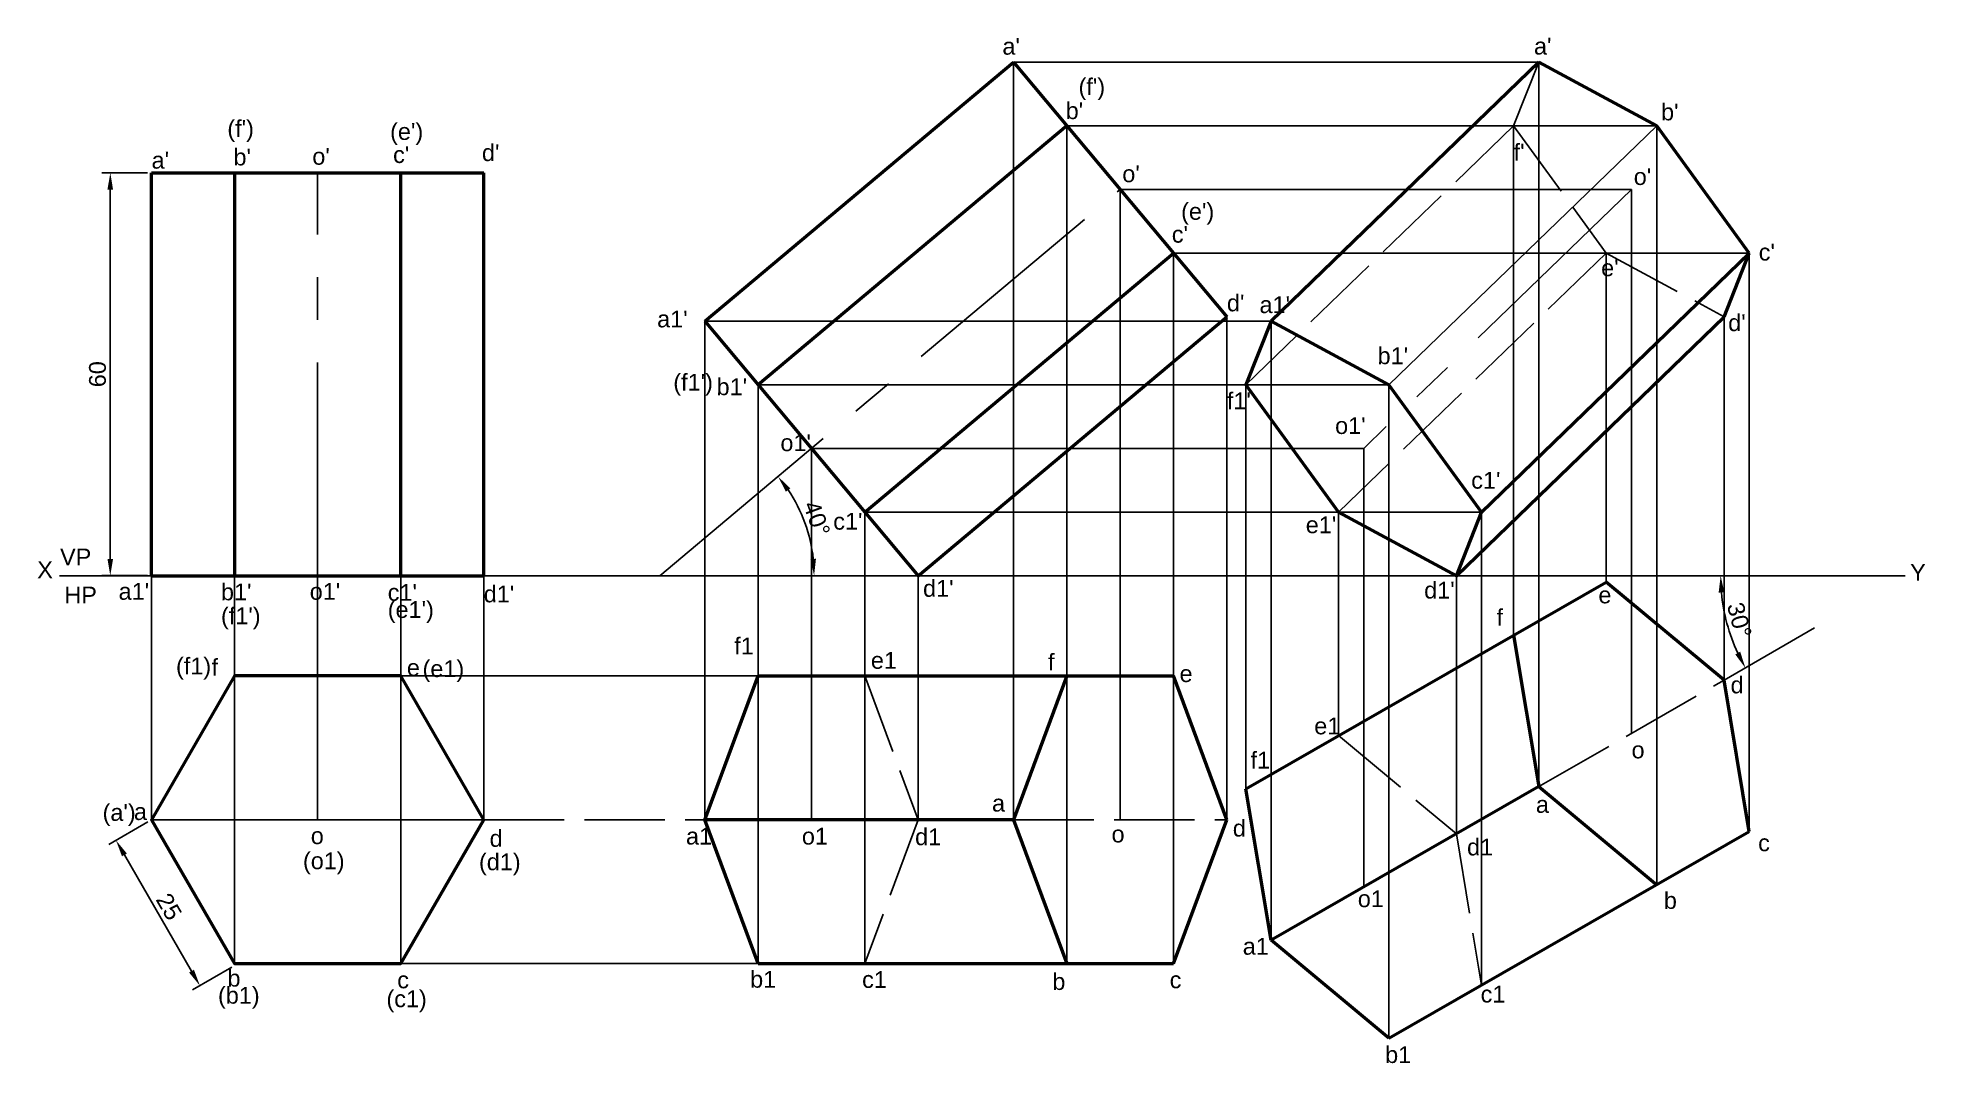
# Paper-space layout 'Layout5' of a CAD drawing. Header units: millimetres. Extents: x -3 to 278, y 11 to 164.
import ezdxf

# ---------------------------------------------------------------- set-up
doc = ezdxf.new("R2010")
doc.units = ezdxf.units.MM
doc.linetypes.add('ACAD_ISO02W100', pattern=[15, 12, -3])
doc.linetypes.add('CENTER', pattern=[50.8, 31.75, -6.35, 6.35, -6.35])
doc.styles.get("Standard").update_dxf_attribs({"font": 'arial.ttf'})
doc.dimstyles.new('ISO-25', dxfattribs={"dimtxt": 2.5, "dimasz": 2.5, "dimexe": 1.25, "dimexo": 0.625, "dimtad": 1, "dimtxsty": 'Standard', "dimcen": 2.5, "dimadec": 0, "dimazin": 0, "dimtfac": 1, "dimtmove": 0, "dimatfit": 3, "dimfxl": 1, "dimarcsym": 0})

# ---------------------------------------------------------------- blocks, each defined once
blk = doc.blocks.new('*D42')
at = {"color": 0, "lineweight": -2, "transparency": 16777216}
for p, q in [((13.36, 144.04), (6.59, 144.04)), ((7.84, 141.54), (7.84, 86.54)), ((13.36, 84.04), (6.59, 84.04))]:
    blk.add_line(p, q, dxfattribs=at)
at = {"color": 0, "lineweight": 40, "transparency": 16777216}
for points in [[(7.42, 141.54), (8.25, 141.54), (7.84, 144.04)], [(7.42, 86.54), (8.25, 86.54), (7.84, 84.04)]]:
    blk.add_solid(points, dxfattribs=at)
at = {"layer": 'Defpoints', "color": 0, "lineweight": 40, "transparency": 16777216}
for p in [(13.99, 144.04), (7.84, 84.04), (13.99, 84.04)]:
    blk.add_point(p, dxfattribs=at)
at = {"color": 0, "transparency": 16777216, "insert": (5.94, 114.04), "char_height": 2.5, "attachment_point": 5, "rotation": 90}
blk.add_mtext('60', dxfattribs=at)
blk = doc.blocks.new('*D43')
at = {"color": 0, "lineweight": -2, "transparency": 16777216}
for p, q in [((13.45, 47.37), (7.6, 44)), ((9.94, 42.46), (19.94, 25.14)), ((25.95, 25.72), (20.1, 22.35))]:
    blk.add_line(p, q, dxfattribs=at)
at = {"color": 0, "lineweight": 40, "transparency": 16777216}
for points in [[(10.3, 42.67), (9.58, 42.25), (8.69, 44.62)], [(20.3, 25.35), (19.58, 24.93), (21.19, 22.97)]]:
    blk.add_solid(points, dxfattribs=at)
at = {"layer": 'Defpoints', "color": 0, "lineweight": 40, "transparency": 16777216}
for p in [(13.99, 47.69), (26.49, 26.03), (21.19, 22.97)]:
    blk.add_point(p, dxfattribs=at)
at = {"color": 0, "transparency": 16777216, "insert": (16.58, 34.75), "char_height": 2.5, "attachment_point": 5, "rotation": 300}
blk.add_mtext('25', dxfattribs=at)
blk = doc.blocks.new('*D44')
at = {"color": 0, "lineweight": -2, "transparency": 16777216}
blk.add_arc((275.19, 84.04), 27.49, 185.2131, 204.7869, dxfattribs=at)
at = {"color": 0, "lineweight": 40, "transparency": 16777216}
for points in [[(247.4, 81.52), (248.23, 81.56), (247.7, 84.04)], [(250.61, 72.71), (249.87, 72.32), (251.39, 70.29)]]:
    blk.add_solid(points, dxfattribs=at)
at = {"layer": 'Defpoints', "color": 0, "lineweight": 40, "transparency": 16777216}
for p in [(0.29, 84.04), (275.19, 84.04), (248.12, 79.26), (261.7, 76.25), (248.2, 68.46)]:
    blk.add_point(p, dxfattribs=at)
at = {"color": 0, "transparency": 16777216, "insert": (250.48, 77.42), "char_height": 2.5, "attachment_point": 5, "rotation": 285}
blk.add_mtext('30°', dxfattribs=at)
blk = doc.blocks.new('*D45')
at = {"color": 0, "lineweight": -2, "transparency": 16777216}
blk.add_arc((89.71, 84.04), 22.97, 6.24, 33.76, dxfattribs=at)
at = {"color": 0, "lineweight": 40, "transparency": 16777216}
for points in [[(108.47, 96.55), (109.13, 97.05), (107.3, 98.8)], [(112.95, 86.56), (112.12, 86.51), (112.67, 84.04)]]:
    blk.add_solid(points, dxfattribs=at)
at = {"layer": 'Defpoints', "color": 0, "lineweight": 40, "transparency": 16777216}
for p in [(158.25, 141.55), (112.05, 89.33), (0.29, 84.04), (89.71, 84.04), (275.19, 84.04)]:
    blk.add_point(p, dxfattribs=at)
at = {"color": 0, "transparency": 16777216, "insert": (113.07, 92.54), "char_height": 2.5, "attachment_point": 5, "rotation": 290}
blk.add_mtext('40°', dxfattribs=at)

psp = doc.layouts.new('Layout5')

# ---------------------------------------------------------------- linework, layer by layer
at = {"lineweight": 50}
for p, q in [((96.387, 121.932), (142.35, 160.5)), ((142.35, 160.5), (174.148, 122.605)), ((220.619, 160.5), (180.747, 121.932)), ((238.17, 151.026), (220.619, 160.5)), ((150.3, 151.026), (104.337, 112.459)), ((251.963, 132.078), (238.17, 151.026)), ((13.99, 84.037), (13.99, 144.037)), ((13.99, 144.037), (63.458, 144.037)), ((26.357, 144.037), (26.357, 84.037)), ((51.091, 84.037), (51.091, 144.037)), ((63.458, 84.037), (63.458, 144.037)), ((120.236, 93.511), (166.198, 132.078)), ((212.09, 93.511), (251.963, 132.078)), ((248.203, 122.605), (251.963, 132.078)), ((128.185, 84.037), (174.148, 122.605)), ((180.747, 121.932), (176.987, 112.459)), ((198.298, 112.459), (180.747, 121.932)), ((208.331, 84.037), (248.203, 122.605)), ((176.987, 112.459), (190.779, 93.511)), ((212.09, 93.511), (198.298, 112.459)), ((190.779, 93.511), (208.331, 84.037)), ((208.331, 84.037), (212.09, 93.511)), ((176.987, 52.311), (230.652, 83.084)), ((248.203, 68.456), (230.652, 83.084)), ((216.859, 75.175), (220.619, 52.639)), ((96.387, 47.686), (104.337, 69.106)), ((104.337, 69.106), (166.198, 69.106)), ((150.3, 69.106), (142.35, 47.686)), ((174.148, 47.686), (166.198, 69.106)), ((251.963, 45.92), (248.203, 68.456)), ((180.747, 29.775), (176.987, 52.311)), ((220.619, 52.639), (180.747, 29.775)), ((220.619, 52.639), (238.17, 38.011)), ((104.337, 26.265), (96.387, 47.686)), ((142.35, 47.686), (96.387, 47.686)), ((142.35, 47.686), (150.3, 26.265)), ((166.198, 26.265), (174.148, 47.686)), ((198.298, 15.147), (251.963, 45.92)), ((198.298, 15.147), (180.747, 29.775)), ((104.337, 26.265), (166.198, 26.265))]:
    psp.add_line(p, q, dxfattribs=at)
for p, q in [((142.35, 160.5), (142.35, 47.686)), ((142.35, 160.5), (220.619, 160.5)), ((220.619, 160.5), (220.619, 52.639)), ((150.3, 151.026), (150.3, 26.265)), ((150.3, 151.026), (238.17, 151.026)), ((238.17, 151.026), (198.298, 112.459)), ((216.859, 75.175), (216.859, 151.026)), ((238.17, 151.026), (238.17, 38.011)), ((26.357, 26.265), (26.357, 144.037)), ((51.091, 26.265), (51.091, 144.037)), ((63.458, 144.037), (63.458, 47.686)), ((158.249, 141.552), (158.249, 47.686)), ((158.249, 141.552), (234.412, 141.552)), ((234.412, 141.552), (234.412, 60.548)), ((166.198, 132.078), (166.198, 26.265)), ((166.198, 132.078), (251.963, 132.078)), ((230.652, 83.084), (230.652, 132.078)), ((251.963, 132.078), (251.963, 45.92)), ((96.387, 121.932), (96.387, 47.686)), ((96.387, 121.932), (180.747, 121.932)), ((174.148, 47.686), (174.148, 122.605)), ((180.747, 121.932), (180.747, 29.775)), ((248.203, 68.456), (248.203, 122.605)), ((104.337, 112.459), (104.337, 26.265)), ((104.337, 112.459), (198.298, 112.459)), ((176.987, 52.311), (176.987, 112.459)), ((198.298, 112.459), (198.298, 15.147)), ((198.298, 112.459), (212.09, 93.511)), ((112.286, 102.985), (112.286, 47.686)), ((112.286, 102.985), (194.538, 102.985)), ((194.538, 102.985), (194.538, 37.683)), ((120.236, 93.511), (120.236, 26.265)), ((120.236, 93.511), (212.09, 93.511)), ((190.779, 60.22), (190.779, 93.511)), ((212.09, 93.511), (212.09, 23.056)), ((0.287, 84.037), (275.191, 84.037)), ((13.99, 47.686), (13.99, 84.037)), ((38.724, 47.686), (38.724, 84.037)), ((128.185, 84.037), (128.185, 47.686)), ((208.331, 45.592), (208.331, 84.037)), ((261.697, 76.247), (248.203, 68.456)), ((51.091, 69.106), (166.198, 69.106)), ((104.337, 69.106), (120.236, 69.106)), ((166.198, 69.106), (150.3, 69.106)), ((63.458, 47.686), (13.99, 47.686)), ((208.331, 45.592), (194.538, 37.683)), ((51.091, 26.265), (166.198, 26.265)), ((120.236, 26.265), (104.337, 26.265)), ((150.3, 26.265), (166.198, 26.265))]:
    psp.add_line(p, q)
at = {"linetype": 'ACAD_ISO02W100'}
for p, q in [((220.619, 160.5), (216.859, 151.026)), ((216.859, 151.026), (176.987, 112.459)), ((216.859, 151.026), (230.652, 132.078)), ((230.652, 132.078), (190.779, 93.511)), ((230.652, 132.078), (248.203, 122.605)), ((120.236, 69.106), (128.185, 47.686)), ((220.619, 52.639), (248.203, 68.456)), ((190.779, 60.22), (208.331, 45.592)), ((63.458, 47.686), (96.387, 47.686)), ((128.185, 47.686), (120.236, 26.265)), ((142.35, 47.686), (174.148, 47.686)), ((208.331, 45.592), (212.09, 23.056))]:
    psp.add_line(p, q, dxfattribs=at)
at = {"linetype": 'CENTER'}
for p, q in [((38.724, 84.037), (38.724, 144.037)), ((89.706, 84.037), (158.249, 141.552)), ((234.412, 141.552), (194.538, 102.985))]:
    psp.add_line(p, q, dxfattribs=at)
at = {"linetype": 'CENTER', "lineweight": 50}
for p, q in [((96.387, 121.932), (104.337, 112.459)), ((104.337, 112.459), (112.286, 102.985)), ((112.286, 102.985), (120.236, 93.511)), ((120.236, 93.511), (128.185, 84.037)), ((13.99, 84.037), (26.357, 84.037)), ((26.357, 84.037), (38.724, 84.037)), ((38.724, 84.037), (51.091, 84.037)), ((51.091, 84.037), (63.458, 84.037))]:
    psp.add_line(p, q, dxfattribs=at)
at = {"lineweight": 50}
psp.add_lwpolyline([(63.458, 47.686), (51.091, 69.106), (26.357, 69.106), (13.99, 47.686), (26.357, 26.265), (51.091, 26.265)], close=True, dxfattribs=at)

# ---------------------------------------------------------------- texts
at = {"char_height": 2.5, "attachment_point": 1}
for s, width, insert in [("a'", 4.44433, (140.717, 164.127)), ("a'", 3.6248, (219.894, 164.147)), ("(f')", 2.5, (152.055, 158.106)), ("b'", 1.78979, (150.138, 154.53)), ("(f')", 1.57599, (25.268, 151.88)), ("b'", 0.05118, (238.82, 154.347)), ("(e')", 3.47045, (49.515, 151.433)), ("a'", 2.6729, (13.99, 147.159)), ("b'", 0.25961, (26.186, 147.634)), ("o'", 3.05305, (37.928, 147.744)), ("c'", 6.70155, (49.961, 147.995)), ("d'", 2.0344, (63.195, 148.283)), ("o'", 1.78979, (158.575, 145.141)), ("o'", 1.21937, (234.751, 144.725)), ("(e')", 0.21322, (167.334, 139.54)), ("c'", 1.59918, (165.948, 136.131)), ("c'", 1.8124, (253.37, 133.468)), ("e'", 2.14244, (229.897, 131.134)), ("d'", 2.02563, (174.157, 125.905)), ("a1'", 2.69441, (179.01, 125.645)), ("a1'", 4.81368, (89.288, 123.52)), ("d'", 1.64872, (248.821, 122.957)), ("b1'", 2.73285, (196.6, 118.036)), ("(f1')", 4.81368, (91.695, 114.093)), ("b1'", 6.19151, (98.145, 113.42)), ("f1'", 1.63954, (174.148, 111.32)), ("o1'", 4.38843, (190.272, 107.641)), ("o1'", 2.0529, (107.646, 105.084)), ("c1'", 3.29766, (210.543, 99.496)), ("c1'", 2.18732, (115.519, 93.392)), ("e1'", 2.86785, (185.901, 92.864)), ('VP', 6.52231, (0.358, 88.075)), ('X', 3.68652, (-3.045, 86.162)), ('Y', 2.46669, (275.92, 85.779)), ('HP', 5.03352, (0.996, 82.408)), ("a1'", 4.01331, (9.079, 82.95)), ("b1'", 5.16522, (24.322, 82.872)), ("o1'", 3.26624, (37.538, 82.948)), ("c1'", 3.94987, (49.16, 82.796)), ("d1'", 2.9449, (63.458, 82.569)), ("d1'", 2.37614, (128.894, 83.397)), ("d1'", 2.82487, (203.535, 83.136)), ('e', 1.21217, (229.491, 82.418)), ("(f1')", 4.17775, (24.322, 79.305)), ("(e1')", 3.79795, (49.16, 80.245)), ('f', 2.54435, (214.315, 79.071)), ('f1', 3.56795, (100.769, 74.825)), ('(f1)', 3.99545, (17.622, 71.826)), ('f', 3.21909, (22.919, 71.641)), ('e', 0.76738, (52.013, 71.597)), ('(e1)', 1.47336, (54.346, 71.443)), ('e1', 1.97482, (121.127, 72.674)), ('f', 3.38389, (147.504, 72.418)), ('e', 1.6457, (167.102, 70.697)), ('d', 2.78606, (249.177, 69.018)), ('e1', 2.55585, (187.165, 62.91)), ('f1', 1.26095, (177.672, 57.815)), ('o', 1.60116, (234.423, 59.336)), ('a', 3.18326, (139.167, 51.407)), ('a', 1.10577, (220.182, 51.22)), ("(a')", 3.35407, (6.688, 50.026)), ('a', 2.08943, (11.359, 50.151)), ('d', 0.84661, (175.036, 47.686)), ('o', 2.25632, (37.697, 46.561)), ('d', 2.45643, (64.34, 46.159)), ('a1', 2.17771, (93.587, 46.497)), ('o1', 5.24265, (110.847, 46.497)), ('d1', 4.71778, (127.709, 46.403)), ('o', 1.77917, (156.974, 46.812)), ('d1', 5.28452, (209.921, 44.879)), ('(o1)', 3.96801, (36.53, 42.829)), ('(d1)', 4.27923, (62.75, 42.674)), ('c', 3.04283, (253.281, 45.498)), ('o1', 2.32665, (193.65, 37.174)), ('b', 4.66002, (239.242, 36.917)), ('a1', 2.54399, (176.514, 30.093)), ('b', 3.6531, (25.291, 25.343)), ('b1', 2.10336, (103.143, 25.179)), ('(b1)', 3.69907, (23.878, 22.802)), ('c', 1.6887, (50.575, 25.09)), ('c1', 3.0627, (119.82, 25.144)), ('b', 4.43147, (148.155, 24.846)), ('c', 2.0067, (165.63, 25.096)), ('c1', 2.89351, (211.946, 22.973)), ('(c1)', 4.34238, (48.967, 22.278)), ('b1', 2.57807, (197.725, 13.964))]:
    psp.add_mtext_dynamic_manual_height_columns(s, width=width, gutter_width=12.5, heights=[0], dxfattribs=dict(at, insert=insert))
at = {"insert": (216.859, 148.364), "char_height": 2.5, "attachment_point": 1}
psp.add_mtext("f'", dxfattribs=at)

# ---------------------------------------------------------------- dimensions: what is measured, and where the dimension line sits
dim = psp.add_linear_dim(base=(7.838, 84.037), p1=(13.99, 144.037), p2=(13.99, 84.037), angle=90, dimstyle='ISO-25')
dim.commit()
dim.dimension.update_dxf_attribs({"geometry": '*D42', "text_midpoint": (5.937, 114.037)})
for base, line1, line2, picture, middle in [((112.053, 89.334), ((0.287, 84.037), (275.191, 84.037)), ((89.706, 84.037), (158.249, 141.552)), '*D45', (113.074, 92.543)), ((248.122, 79.264), ((261.697, 76.247), (248.203, 68.456)), ((0.287, 84.037), (275.191, 84.037)), '*D44', (250.478, 77.416))]:
    dim = psp.add_angular_dim_2l(base=base, line1=line1, line2=line2, dimstyle='ISO-25')
    dim.commit()
    dim.dimension.update_dxf_attribs({"geometry": picture, "text_midpoint": middle})
dim = psp.add_aligned_dim(p1=(13.99, 47.686), p2=(26.49, 26.035), distance=-6.123, dimstyle='ISO-25')
dim.commit()
dim.dimension.update_dxf_attribs({"geometry": '*D43', "text_midpoint": (16.584, 34.75)})

doc.saveas('drawing.dxf')
